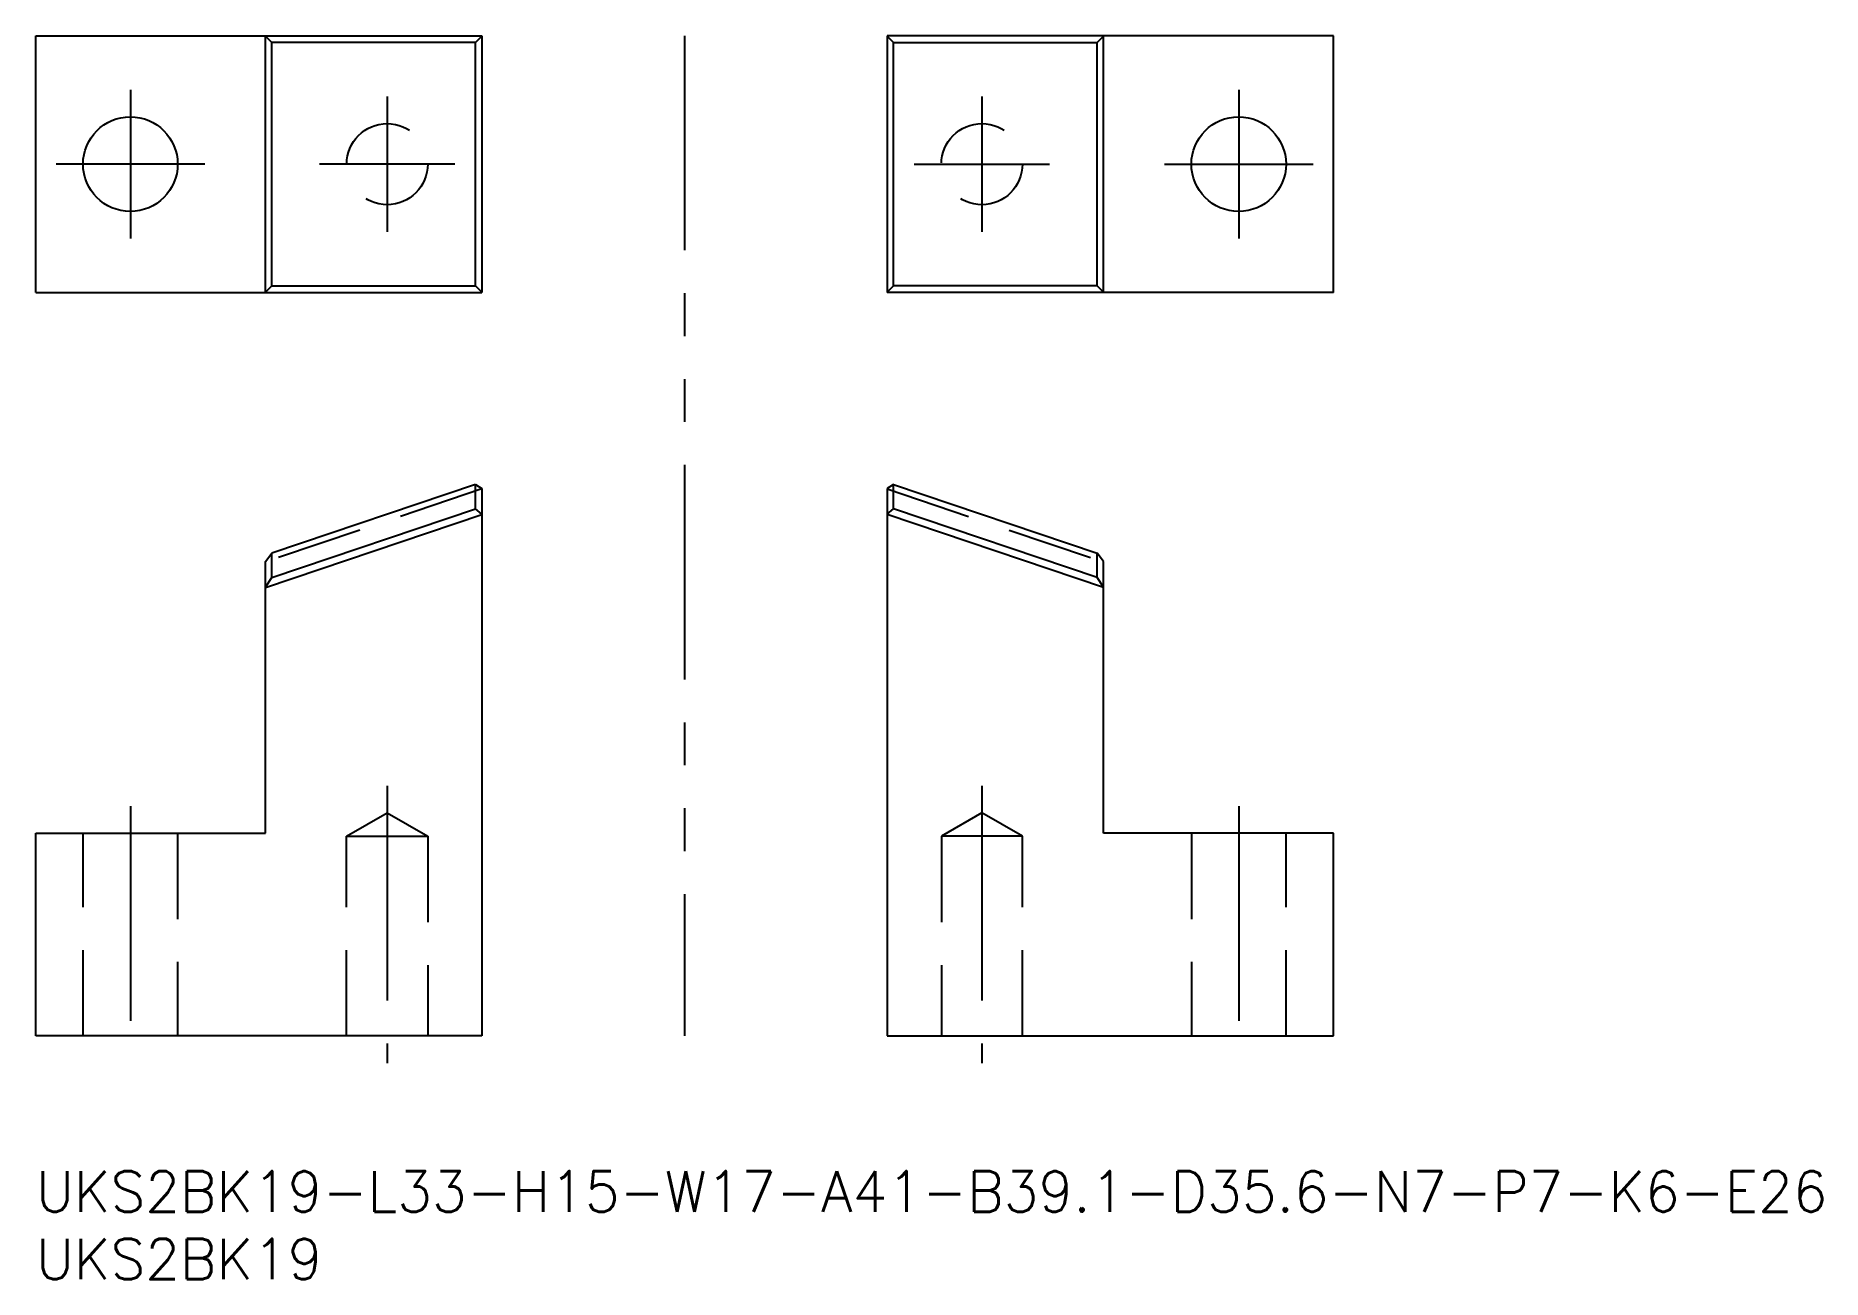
# Model space of a CAD drawing. Extents: x 0 to 132, y -8 to 84.
import ezdxf

# ---------------------------------------------------------------- set-up
doc = ezdxf.new("R2010")
doc.units = 0
doc.header["$LTSCALE"] = 0.5
for name, pattern in [('CENTER', [50.8, 31.75, -6.35, 6.35, -6.35]), ('DASHED', [19.05, 12.7, -6.35]), ('PHANTOM', [63.5, 31.75, -6.35, 6.35, -6.35, 6.35, -6.35])]:
    doc.linetypes.add(name, pattern=pattern)
for name, color, linetype in [('MSM_CENTER', 1, 'CENTER'), ('MSM_CONTINUOUS', 7, 'CONTINUOUS'), ('MSM_DASHED', 4, 'DASHED'), ('MSM_IMAGINARY', 6, 'PHANTOM'), ('MSM_PART_NUMBER', 7, 'CONTINUOUS')]:
    doc.layers.add(name, color=color, linetype=linetype)
doc.styles.get("Standard").update_dxf_attribs({"font": 'txt.shx', "height": 1, "bigfont": 'bigfont.shx'})

# ---------------------------------------------------------------- blocks, each defined once
blk = doc.blocks.new('*U40')
at = {"layer": 'MSM_PART_NUMBER'}
blk.add_text('UKS2BK19-L33-H15-W17-A41-B39.1-D35.6-N7-P7-K6-E26', height=3, dxfattribs=at).set_placement((0, -3))
blk = doc.blocks.new('*U41')
at = {"layer": 'MSM_PART_NUMBER'}
blk.add_text('UKS2BK19', height=3, dxfattribs=at).set_placement((0, -8))

msp = doc.modelspace()

# ---------------------------------------------------------------- linework, layer by layer
at = {"layer": 'MSM_CENTER'}
for p, q in [((7, 80), (7, 69)), ((26, 79.5), (26, 69.5)), ((70, 79.5), (70, 69.5)), ((89, 80), (89, 69)), ((12.5, 74.5), (1.5, 74.5)), ((31, 74.5), (21, 74.5)), ((65, 74.5), (75, 74.5)), ((83.5, 74.5), (94.5, 74.5)), ((26, 28.5), (26, 8)), ((70, 28.5), (70, 8)), ((7, 27), (7, 8)), ((89, 27), (89, 8))]:
    msp.add_line(p, q, dxfattribs=at)
at = {"layer": 'MSM_CONTINUOUS'}
for p, q in [((0, 84), (33, 84)), ((0, 65), (0, 84)), ((17, 65), (17, 84)), ((17, 83.98), (17.47, 83.5)), ((17.47, 65.5), (17.47, 83.5)), ((32.53, 83.5), (17.47, 83.5)), ((32.53, 83.5), (33, 83.98)), ((32.53, 65.5), (32.53, 83.5)), ((33, 84), (33, 65)), ((96, 84), (63, 84)), ((63, 84), (63, 65)), ((63.47, 83.5), (63, 83.98)), ((63.47, 65.5), (63.47, 83.5)), ((63.47, 83.5), (78.53, 83.5)), ((79, 83.98), (78.53, 83.5)), ((78.53, 65.5), (78.53, 83.5)), ((79, 65), (79, 84)), ((96, 65), (96, 84)), ((0, 65), (33, 65)), ((17, 65.02), (17.47, 65.5)), ((17.47, 65.5), (32.53, 65.5)), ((33, 65.02), (32.53, 65.5)), ((63, 65.02), (63.47, 65.5)), ((96, 65), (63, 65)), ((78.53, 65.5), (63.47, 65.5)), ((79, 65.02), (78.53, 65.5)), ((32.53, 50.79), (17.47, 45.71)), ((32.53, 48.99), (32.53, 50.79)), ((32.53, 50.79), (33, 50.5)), ((33, 50.5), (33, 10)), ((63.47, 50.79), (63, 50.5)), ((63, 50.5), (63, 10)), ((63.47, 50.79), (78.53, 45.71)), ((63.47, 48.99), (63.47, 50.79)), ((17.47, 43.91), (32.53, 48.99)), ((33, 48.6), (32.53, 48.99)), ((63, 48.6), (63.47, 48.99)), ((78.53, 43.91), (63.47, 48.99)), ((17, 43.17), (33, 48.57)), ((79, 43.17), (63, 48.57)), ((17, 45.1), (17.47, 45.71)), ((17, 25), (17, 45.1)), ((17.47, 43.91), (17.47, 45.71)), ((79, 45.1), (78.53, 45.71)), ((78.53, 43.91), (78.53, 45.71)), ((79, 25), (79, 45.1)), ((17, 43.2), (17.47, 43.91)), ((79, 43.2), (78.53, 43.91)), ((0, 10), (0, 25)), ((0, 25), (17, 25)), ((96, 25), (79, 25)), ((96, 10), (96, 25)), ((33, 10), (0, 10)), ((63, 10), (96, 10))]:
    msp.add_line(p, q, dxfattribs=at)
for centre in [(7, 74.5), (89, 74.5)]:
    msp.add_circle(centre, 3.5, dxfattribs=at)
at = {"layer": 'MSM_DASHED'}
for p, q in [((33, 50.47), (17, 45.07)), ((63, 50.47), (79, 45.07)), ((23, 24.77), (26, 26.5)), ((26, 26.5), (29, 24.77)), ((70, 26.5), (67, 24.77)), ((73, 24.77), (70, 26.5)), ((3.5, 10), (3.5, 25)), ((10.5, 25), (10.5, 10)), ((23, 10), (23, 24.77)), ((23, 24.77), (29, 24.77)), ((29, 24.77), (29, 10)), ((67, 24.77), (67, 10)), ((73, 24.77), (67, 24.77)), ((73, 10), (73, 24.77)), ((85.5, 25), (85.5, 10)), ((92.5, 10), (92.5, 25))]:
    msp.add_line(p, q, dxfattribs=at)
for centre in [(26, 74.5), (70, 74.5)]:
    msp.add_circle(centre, 3, dxfattribs=at)
at = {"layer": 'MSM_IMAGINARY'}
msp.add_line((48, 84), (48, 10), dxfattribs=at)

# ---------------------------------------------------------------- block references
at = {"layer": 'MSM_CONTINUOUS'}
for name in ['*U40', '*U41']:
    msp.add_blockref(name, (0, 0), dxfattribs=at)

doc.saveas('drawing.dxf')
